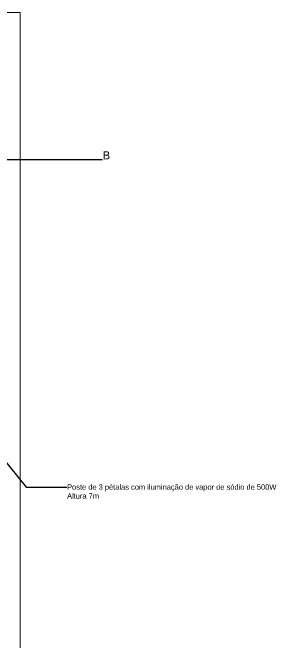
# Model space of a CAD drawing. Header units: millimetres. Extents: x 100 to 1590, y 100 to 694.
# Drawn here: x 1271.7 to 1315.6, y 529.4 to 634.5 of the extents above; entities that cross this region are included whole.
import ezdxf
from ezdxf import colors
from ezdxf.entities.mleader import LeaderData, LeaderLine
from ezdxf.math import Vec2, Vec3

# ---------------------------------------------------------------- set-up
doc = ezdxf.new("R2010")
doc.units = ezdxf.units.MM
doc.layers.add('COTAS', color=5, linetype='Continuous', lineweight=5)
doc.layers.add('PAREDE', color=7, linetype='Continuous', lineweight=9)
doc.styles.get("Standard").update_dxf_attribs({"font": 'Arial.ttf'})

msp = doc.modelspace()

# ---------------------------------------------------------------- linework, layer by layer
at = {"color": 1}
msp.add_line((1075.76, 609.96), (1286.68, 609.96), dxfattribs=at)
at = {"layer": 'PAREDE'}
for p, q in [((1094.8, 634.45), (1272.93, 634.45)), ((1272.93, 634.45), (1272.93, 456.33))]:
    msp.add_line(p, q, dxfattribs=at)

# ---------------------------------------------------------------- texts
at = {"layer": 'COTAS', "color": 1, "insert": (1286.68, 611.3), "char_height": 1.34, "attachment_point": 1}
msp.add_mtext_dynamic_manual_height_columns('B', width=1385.5134, gutter_width=0.75, heights=[0], dxfattribs=at)

# ---------------------------------------------------------------- leaders
at = {"layer": 'COTAS'}
ml = msp.add_multileader_mtext('Standard', dxfattribs=at)
ml.set_content('Poste de 3 pétalas com iluminação de vapor de sódio de 500W\\PAltura 7m', color=256)
ml.set_leader_properties()
ml.build(insert=Vec2(0, 0))
ml.multileader.update_dxf_attribs({"arrow_head_size": 0.891})
ctx = ml.context
ctx.base_point, ctx.char_height, ctx.arrow_head_size, ctx.landing_gap_size, ctx.plane_origin = Vec3(1280.74, 555.27), 0.8906, 0.891, 0.0178, Vec3(1266.48, 561.02)
notes = []
notes.append((ctx, [(0, (1, 1, 0), (1273.96, 555.27), (1, 0), 6.78, [(0, [(1269.47, 560.87)], 0, [])])]))
ctx.mtext.insert, ctx.mtext.flow_direction = Vec3(1280.76, 555.73), 5
for ctx, leaders in notes:
    for number, flags, end, landing, length, lines in leaders:
        leader = LeaderData()
        leader.index, (leader.has_last_leader_line, leader.has_dogleg_vector, leader.attachment_direction) = number, flags
        leader.last_leader_point, leader.dogleg_vector, leader.dogleg_length = Vec3(end), Vec3(landing), length
        for number, points, colour, breaks in lines:
            line = LeaderLine()
            line.index, line.vertices, line.color, line.breaks = number, Vec3.list(points), colors.encode_raw_color(colour), breaks
            leader.lines.append(line)
        ctx.leaders.append(leader)

doc.saveas('drawing.dxf')
